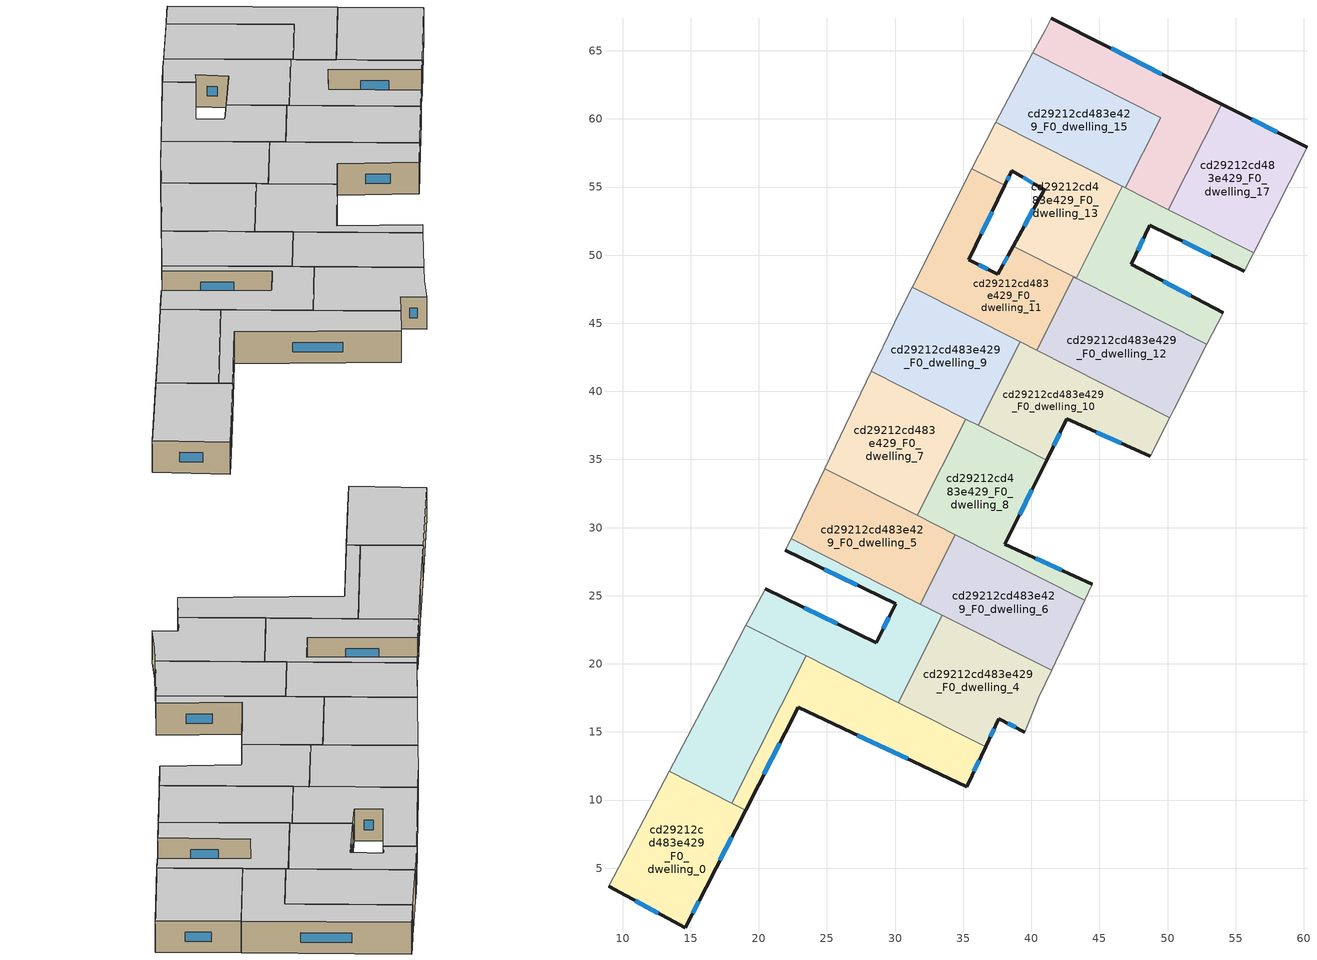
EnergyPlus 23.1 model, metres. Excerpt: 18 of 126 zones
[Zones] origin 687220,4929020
cd29212cd483e429_F0_dwelling_0
 floor ground (EU_floor_Construction): 19.02,9.26 16.12,3.6 14.59,0.63 8.96,3.66 13.42,12.1 z0
 wall outside (EU_wall_Construction): 8.96,3.66 14.59,0.63 16.12,3.6 19.02,9.26 z0:3
 wall adiabatic (EU_wall_Construction): 13.42,12.1 8.96,3.66 z0:3
 wall to cd29212cd483e429_F0_dwelling_1 (EU_wall_Construction): 18,9.78 13.42,12.1 z0:3
 wall to cd29212cd483e429_F0_dwelling_2 (EU_wall_Construction): 19.02,9.26 18,9.78 z0:3
 window (EU_Window_Construction): 17.14,5.59 18,7.28 / 15.13,1.68 15.59,2.56 / 10.94,2.6 12.62,1.7 z1.05:1.95
 ceiling to cd29212cd483e429_F1_dwelling_0 (EU_floor_Construction): 16.12,3.6 19.02,9.26 13.42,12.1 8.96,3.66 14.59,0.63 z3
cd29212cd483e429_F0_dwelling_1
 floor ground (EU_floor_Construction): 23.47,20.58 18,9.78 13.42,12.1 16.78,18.48 19.05,22.82 z0
 wall adiabatic (EU_wall_Construction): 19.05,22.82 16.78,18.48 13.42,12.1 z0:3
 wall to cd29212cd483e429_F0_dwelling_2 (EU_wall_Construction): 18,9.78 23.47,20.58 z0:3
 wall to cd29212cd483e429_F0_dwelling_3 (EU_wall_Construction): 23.47,20.58 19.05,22.82 z0:3
 ceiling to cd29212cd483e429_F1_dwelling_1 (EU_floor_Construction): 18,9.78 23.47,20.58 19.05,22.82 16.78,18.48 13.42,12.1 z3
cd29212cd483e429_F0_dwelling_10
 floor ground (EU_floor_Construction): 50.17,38.08 48.73,35.22 42.61,37.98 41.12,34.96 36.09,37.5 39.2,43.63 z0
 wall outside (EU_wall_Construction): 41.12,34.96 42.61,37.98 48.73,35.22 z0:3
 wall to cd29212cd483e429_F0_dwelling_9 (EU_wall_Construction): 39.2,43.63 36.09,37.5 z0:3
 wall adiabatic (EU_wall_Construction): 48.73,35.22 50.17,38.08 z0:3
 wall to cd29212cd483e429_F0_dwelling_8 (EU_wall_Construction): 36.09,37.5 41.12,34.96 z0:3
 wall to cd29212cd483e429_F0_dwelling_12 (EU_wall_Construction): 50.17,38.08 40.39,43.03 z0:3
 wall to cd29212cd483e429_F0_dwelling_11 (EU_wall_Construction): 40.39,43.03 39.2,43.63 z0:3
 window (EU_Window_Construction): 44.76,37.02 46.59,36.19 / 41.64,36.02 42.09,36.92 z1.05:1.95
 ceiling to cd29212cd483e429_F1_dwelling_10 (EU_floor_Construction): 48.73,35.22 50.17,38.08 39.2,43.63 36.09,37.5 41.12,34.96 42.61,37.98 z3
cd29212cd483e429_F0_dwelling_11
 floor ground (EU_floor_Construction): 38.06,55.11 35.4,49.64 37.54,48.6 38.67,50.66 43.11,48.41 40.39,43.03 31.26,47.65 35.64,56.34 z0
 wall outside (EU_wall_Construction): 38.67,50.66 37.54,48.6 35.4,49.64 38.06,55.11 z0:3
 wall to cd29212cd483e429_F0_dwelling_13 (EU_wall_Construction): 38.06,55.11 35.64,56.34 / 43.11,48.41 38.67,50.66 z0:3
 wall to cd29212cd483e429_F0_dwelling_12 (EU_wall_Construction): 40.39,43.03 43.11,48.41 z0:3
 wall adiabatic (EU_wall_Construction): 35.64,56.34 31.26,47.65 z0:3
 wall to cd29212cd483e429_F0_dwelling_9 (EU_wall_Construction): 31.26,47.65 39.2,43.63 z0:3
 window (EU_Window_Construction): 36.33,51.56 37.13,53.2 / 36.79,48.97 36.15,49.28 / 38.28,49.94 37.94,49.32 z1.05:1.95
 ceiling to cd29212cd483e429_F1_dwelling_11 (EU_floor_Construction): 40.39,43.03 43.11,48.41 38.67,50.66 37.54,48.6 35.4,49.64 38.06,55.11 35.64,56.34 31.26,47.65 z3
cd29212cd483e429_F0_dwelling_12
 floor ground (EU_floor_Construction): 52.89,43.45 50.45,38.64 50.17,38.08 40.39,43.03 43.11,48.41 z0
 wall adiabatic (EU_wall_Construction): 50.17,38.08 50.45,38.64 52.89,43.45 z0:3
 wall to cd29212cd483e429_F0_dwelling_14 (EU_wall_Construction): 52.89,43.45 43.28,48.32 z0:3
 wall to cd29212cd483e429_F0_dwelling_13 (EU_wall_Construction): 43.28,48.32 43.11,48.41 z0:3
 ceiling to cd29212cd483e429_F1_dwelling_12 (EU_floor_Construction): 50.45,38.64 52.89,43.45 43.11,48.41 40.39,43.03 50.17,38.08 z3
cd29212cd483e429_F0_dwelling_13
 floor ground (EU_floor_Construction): 46.69,55.04 43.28,48.32 38.67,50.66 40.95,54.81 38.57,56.18 38.06,55.11 35.64,56.34 36.68,58.41 37.4,59.75 z0
 wall outside (EU_wall_Construction): 38.06,55.11 38.57,56.18 40.95,54.81 38.67,50.66 z0:3
 wall adiabatic (EU_wall_Construction): 37.4,59.75 36.68,58.41 35.64,56.34 z0:3
 wall to cd29212cd483e429_F0_dwelling_14 (EU_wall_Construction): 43.28,48.32 46.69,55.04 z0:3
 wall to cd29212cd483e429_F0_dwelling_15 (EU_wall_Construction): 46.69,55.04 37.4,59.75 z0:3
 window (EU_Window_Construction): 39.41,55.7 40.12,55.29 / 38.24,55.49 38.39,55.81 / 40.15,53.35 39.47,52.11 z1.05:1.95
 ceiling to cd29212cd483e429_F1_dwelling_13 (EU_floor_Construction): 43.28,48.32 46.69,55.04 37.4,59.75 36.68,58.41 35.64,56.34 38.06,55.11 38.57,56.18 40.95,54.81 38.67,50.66 z3
cd29212cd483e429_F0_dwelling_14
 floor ground (EU_floor_Construction): 56.31,50.17 55.62,48.82 48.67,52.2 47.32,49.32 54.07,45.78 52.89,43.45 43.28,48.32 46.69,55.04 z0
 wall outside (EU_wall_Construction): 54.07,45.78 47.32,49.32 48.67,52.2 55.62,48.82 z0:3
 wall adiabatic (EU_wall_Construction): 55.62,48.82 56.31,50.17 / 52.89,43.45 54.07,45.78 z0:3
 wall to cd29212cd483e429_F0_dwelling_17 (EU_wall_Construction): 56.31,50.17 50.04,53.34 z0:3
 wall to cd29212cd483e429_F0_dwelling_16 (EU_wall_Construction): 50.04,53.35 46.88,54.95 z0:3
 wall to cd29212cd483e429_F0_dwelling_15 (EU_wall_Construction): 46.88,54.95 46.69,55.04 z0:3
 window (EU_Window_Construction): 51.11,51.02 53.19,50.01 / 47.8,50.33 48.2,51.19 / 51.71,47.02 49.69,48.08 z1.05:1.95
 ceiling to cd29212cd483e429_F1_dwelling_14 (EU_floor_Construction): 54.07,45.78 47.32,49.32 48.67,52.2 55.62,48.82 56.31,50.17 46.69,55.04 43.28,48.32 52.89,43.45 z3
cd29212cd483e429_F0_dwelling_15
 floor ground (EU_floor_Construction): 49.49,60.09 46.88,54.95 37.4,59.75 40.12,64.84 z0
 wall to cd29212cd483e429_F0_dwelling_16 (EU_wall_Construction): 46.88,54.95 49.49,60.09 40.12,64.84 z0:3
 wall adiabatic (EU_wall_Construction): 40.12,64.84 37.4,59.75 z0:3
 ceiling to cd29212cd483e429_F1_dwelling_15 (EU_floor_Construction): 46.88,54.95 49.49,60.09 40.12,64.84 37.4,59.75 z3
cd29212cd483e429_F0_dwelling_16
 floor ground (EU_floor_Construction): 53.96,61.09 50.04,53.34 46.88,54.95 49.49,60.09 40.12,64.84 41.01,66.51 41.47,67.38 z0
 wall outside (EU_wall_Construction): 53.96,61.09 41.47,67.38 z0:3
 wall adiabatic (EU_wall_Construction): 41.47,67.38 41.01,66.51 40.12,64.84 z0:3
 wall to cd29212cd483e429_F0_dwelling_17 (EU_wall_Construction): 50.04,53.34 53.96,61.09 z0:3
 window (EU_Window_Construction): 49.58,63.29 45.85,65.17 z1.05:1.95
 ceiling to cd29212cd483e429_F1_dwelling_16 (EU_floor_Construction): 50.04,53.34 53.96,61.09 41.47,67.38 41.01,66.51 40.12,64.84 49.49,60.09 46.88,54.95 z3
cd29212cd483e429_F0_dwelling_17
 floor ground (EU_floor_Construction): 60.23,57.92 56.31,50.17 50.04,53.34 53.96,61.09 z0
 wall outside (EU_wall_Construction): 60.23,57.92 53.96,61.09 z0:3
 wall adiabatic (EU_wall_Construction): 56.31,50.17 60.23,57.92 z0:3
 window (EU_Window_Construction): 58.03,59.03 56.16,59.98 z1.05:1.95
 ceiling to cd29212cd483e429_F1_dwelling_17 (EU_floor_Construction): 56.31,50.17 60.23,57.92 53.96,61.09 50.04,53.34 z3
cd29212cd483e429_F0_dwelling_2
 floor ground (EU_floor_Construction): 36.64,13.91 35.32,11.12 35.25,10.97 22.88,16.81 19.02,9.26 18,9.78 23.47,20.58 z0
 wall outside (EU_wall_Construction): 19.02,9.26 22.88,16.81 35.25,10.97 35.32,11.12 36.64,13.91 z0:3
 wall to cd29212cd483e429_F0_dwelling_4 (EU_wall_Construction): 36.64,13.91 30.22,17.16 z0:3
 wall to cd29212cd483e429_F0_dwelling_3 (EU_wall_Construction): 30.22,17.16 23.47,20.58 z0:3
 window (EU_Window_Construction): 27.22,14.77 30.92,13.02 / 20.37,11.91 21.53,14.17 / 35.79,12.1 36.18,12.93 z1.05:1.95
 ceiling to cd29212cd483e429_F1_dwelling_2 (EU_floor_Construction): 35.25,10.97 35.32,11.12 36.64,13.91 23.47,20.58 18,9.78 19.02,9.26 22.88,16.81 z3
cd29212cd483e429_F0_dwelling_3
 floor ground (EU_floor_Construction): 33.47,23.57 30.22,17.16 19.05,22.82 19.19,23.08 20.46,25.49 20.47,25.51 28.61,21.56 30.04,24.4 21.94,28.32 22.36,29.2 z0
 wall outside (EU_wall_Construction): 21.94,28.32 30.04,24.4 28.61,21.56 20.47,25.51 z0:3
 wall adiabatic (EU_wall_Construction): 20.47,25.51 20.46,25.49 19.19,23.08 19.05,22.82 / 22.36,29.2 21.94,28.32 z0:3
 wall to cd29212cd483e429_F0_dwelling_4 (EU_wall_Construction): 30.22,17.16 33.47,23.57 z0:3
 wall to cd29212cd483e429_F0_dwelling_5 (EU_wall_Construction): 31.86,24.39 22.36,29.2 z0:3
 wall to cd29212cd483e429_F0_dwelling_6 (EU_wall_Construction): 33.47,23.57 31.86,24.39 z0:3
 window (EU_Window_Construction): 25.76,22.95 23.33,24.13 / 29.54,23.41 29.12,22.56 / 24.78,26.95 27.2,25.78 z1.05:1.95
 ceiling to cd29212cd483e429_F1_dwelling_3 (EU_floor_Construction): 30.22,17.16 33.47,23.57 22.36,29.2 21.94,28.32 30.04,24.4 28.61,21.56 20.47,25.51 20.46,25.49 19.19,23.08 19.05,22.82 z3
cd29212cd483e429_F0_dwelling_4
 floor ground (EU_floor_Construction): 41.48,19.52 40.55,17.54 39.52,14.98 37.61,15.97 36.64,13.91 30.22,17.16 33.47,23.57 z0
 wall outside (EU_wall_Construction): 36.64,13.91 37.61,15.97 39.52,14.98 z0:3
 wall adiabatic (EU_wall_Construction): 39.52,14.98 40.55,17.54 41.48,19.52 z0:3
 wall to cd29212cd483e429_F0_dwelling_6 (EU_wall_Construction): 41.48,19.52 33.47,23.57 z0:3
 window (EU_Window_Construction): 38.28,15.63 38.85,15.33 / 36.98,14.63 37.27,15.25 z1.05:1.95
 ceiling to cd29212cd483e429_F1_dwelling_4 (EU_floor_Construction): 39.52,14.98 40.55,17.54 41.48,19.52 33.47,23.57 30.22,17.16 36.64,13.91 37.61,15.97 z3
cd29212cd483e429_F0_dwelling_5
 floor ground (EU_floor_Construction): 34.43,29.47 31.86,24.39 22.36,29.2 24.82,34.34 z0
 wall to cd29212cd483e429_F0_dwelling_6 (EU_wall_Construction): 31.86,24.39 34.43,29.47 z0:3
 wall adiabatic (EU_wall_Construction): 24.82,34.34 22.36,29.2 z0:3
 wall to cd29212cd483e429_F0_dwelling_7 (EU_wall_Construction): 31.62,30.89 24.82,34.34 z0:3
 wall to cd29212cd483e429_F0_dwelling_8 (EU_wall_Construction): 34.43,29.47 31.62,30.89 z0:3
 ceiling to cd29212cd483e429_F1_dwelling_5 (EU_floor_Construction): 31.86,24.39 34.43,29.47 24.82,34.34 22.36,29.2 z3
cd29212cd483e429_F0_dwelling_6
 floor ground (EU_floor_Construction): 43.92,24.67 41.48,19.52 31.86,24.39 34.43,29.47 z0
 wall adiabatic (EU_wall_Construction): 41.48,19.52 43.92,24.67 z0:3
 wall to cd29212cd483e429_F0_dwelling_8 (EU_wall_Construction): 43.92,24.67 34.43,29.47 z0:3
 ceiling to cd29212cd483e429_F1_dwelling_6 (EU_floor_Construction): 41.48,19.52 43.92,24.67 34.43,29.47 31.86,24.39 z3
cd29212cd483e429_F0_dwelling_7
 floor ground (EU_floor_Construction): 35.19,37.96 31.62,30.89 24.82,34.34 28.24,41.48 z0
 wall to cd29212cd483e429_F0_dwelling_8 (EU_wall_Construction): 31.62,30.89 35.19,37.96 z0:3
 wall adiabatic (EU_wall_Construction): 28.24,41.48 24.82,34.34 z0:3
 wall to cd29212cd483e429_F0_dwelling_9 (EU_wall_Construction): 35.19,37.96 28.24,41.48 z0:3
 ceiling to cd29212cd483e429_F1_dwelling_7 (EU_floor_Construction): 31.62,30.89 35.19,37.96 28.24,41.48 24.82,34.34 z3
cd29212cd483e429_F0_dwelling_8
 floor ground (EU_floor_Construction): 41.12,34.96 38.06,28.77 44.46,25.83 43.92,24.67 31.62,30.89 35.19,37.96 z0
 wall outside (EU_wall_Construction): 44.46,25.83 38.06,28.77 41.12,34.96 z0:3
 wall adiabatic (EU_wall_Construction): 43.92,24.67 44.46,25.83 z0:3
 wall to cd29212cd483e429_F0_dwelling_9 (EU_wall_Construction): 36.09,37.5 35.19,37.96 z0:3
 window (EU_Window_Construction): 39.13,30.94 40.05,32.79 / 42.22,26.86 40.31,27.74 z1.05:1.95
 ceiling to cd29212cd483e429_F1_dwelling_8 (EU_floor_Construction): 43.92,24.67 44.46,25.83 38.06,28.77 41.12,34.96 35.19,37.96 31.62,30.89 z3
cd29212cd483e429_F0_dwelling_9
 floor ground (EU_floor_Construction): 39.2,43.63 36.09,37.5 28.24,41.48 29.97,45.08 29.98,45.12 31.26,47.65 z0
 wall adiabatic (EU_wall_Construction): 31.26,47.65 29.98,45.12 29.97,45.08 28.24,41.48 z0:3
 ceiling to cd29212cd483e429_F1_dwelling_9 (EU_floor_Construction): 36.09,37.5 39.2,43.63 31.26,47.65 29.98,45.12 29.97,45.08 28.24,41.48 z3
[Building]
EU S2 Campaign: North Axis=0; Terrain=City; Solar Distribution=FullExterior
[Site:Location]
Bologna: Latitude=44.5; Longitude=11.25; Time Zone=1; Elevation=37
[SizingPeriod:WeatherFileDays]
AnnualSizingPeriod: Begin Month=1; Begin Day of Month=1; End Month=12; End Day of Month=31; Day of Week for Start Day=Monday; Use Weather File Daylight Saving Period=No; Use Weather File Rain and Snow Indicators=No
[MATERIAL]
EU_InternalMass_Material: Roughness=MediumRough; Thickness=0.1; Conductivity=1; Density=1800; Specific Heat=900; Thermal Absorptance=0.9; Solar Absorptance=0.7; Visible Absorptance=0.7
[MATERIAL:NOMASS] Roughness=MediumRough; Thermal Absorptance=0.9; Solar Absorptance=0.7; Visible Absorptance=0.7
Name | Thermal Resistance
EU_wall_NoMass | 0.890213
EU_floor_NoMass | 0.79516
[WINDOWMATERIAL:SIMPLEGLAZINGSYSTEM]
EU_Window_SimpleGlazing: UFactor=4.49146; Solar Heat Gain Coefficient=0.85; Visible Transmittance=0.85
[CONSTRUCTION]
EU_wall_Construction: EU_wall_NoMass
EU_floor_Construction: EU_floor_NoMass
EU_Window_Construction: EU_Window_SimpleGlazing
EU_InternalMass_Construction: EU_InternalMass_Material
[ZONE] Type=1; Multiplier=1; Ceiling Height=autocalculate; Floor Area=autocalculate; Part of Total Floor Area=Yes
Name | Volume
cd29212cd483e429_F0_dwelling_0; cd29212cd483e429_F0_dwelling_16 | 182.966
cd29212cd483e429_F0_dwelling_1 | 182.969
cd29212cd483e429_F0_dwelling_10 | 182.99
cd29212cd483e429_F0_dwelling_11 | 198.152
cd29212cd483e429_F0_dwelling_12 | 198.146
cd29212cd483e429_F0_dwelling_13; cd29212cd483e429_F0_dwelling_14 | 167.782
cd29212cd483e429_F0_dwelling_15; cd29212cd483e429_F0_dwelling_2; cd29212cd483e429_F0_dwelling_6 | 182.944
cd29212cd483e429_F0_dwelling_17 | 182.967
cd29212cd483e429_F0_dwelling_3 | 182.971
cd29212cd483e429_F0_dwelling_4 | 182.976
cd29212cd483e429_F0_dwelling_5 | 182.929
cd29212cd483e429_F0_dwelling_7 | 182.968
cd29212cd483e429_F0_dwelling_8 | 182.956
cd29212cd483e429_F0_dwelling_9 | 182.978
[INTERNALMASS] Construction=EU_InternalMass_Construction
Name | Zone or ZoneList | Surface Area
cd29212cd483e429_F0_dwelling_0_EU_InternalMass | cd29212cd483e429_F0_dwelling_0 | 60.9888
cd29212cd483e429_F0_dwelling_1_EU_InternalMass | cd29212cd483e429_F0_dwelling_1 | 60.9896
cd29212cd483e429_F0_dwelling_2_EU_InternalMass | cd29212cd483e429_F0_dwelling_2 | 60.9811
cd29212cd483e429_F0_dwelling_3_EU_InternalMass | cd29212cd483e429_F0_dwelling_3 | 60.9954
cd29212cd483e429_F0_dwelling_4_EU_InternalMass | cd29212cd483e429_F0_dwelling_4 | 60.9917
cd29212cd483e429_F0_dwelling_5_EU_InternalMass | cd29212cd483e429_F0_dwelling_5 | 60.9764
cd29212cd483e429_F0_dwelling_6_EU_InternalMass | cd29212cd483e429_F0_dwelling_6 | 60.9809
cd29212cd483e429_F0_dwelling_7_EU_InternalMass | cd29212cd483e429_F0_dwelling_7 | 60.9885
cd29212cd483e429_F0_dwelling_8_EU_InternalMass | cd29212cd483e429_F0_dwelling_8 | 60.986
cd29212cd483e429_F0_dwelling_9_EU_InternalMass | cd29212cd483e429_F0_dwelling_9 | 60.9933
cd29212cd483e429_F0_dwelling_10_EU_InternalMass | cd29212cd483e429_F0_dwelling_10 | 60.9966
cd29212cd483e429_F0_dwelling_11_EU_InternalMass | cd29212cd483e429_F0_dwelling_11 | 66.0517
cd29212cd483e429_F0_dwelling_12_EU_InternalMass | cd29212cd483e429_F0_dwelling_12 | 66.0498
cd29212cd483e429_F0_dwelling_13_EU_InternalMass | cd29212cd483e429_F0_dwelling_13 | 55.9277
cd29212cd483e429_F0_dwelling_14_EU_InternalMass | cd29212cd483e429_F0_dwelling_14 | 55.9274
cd29212cd483e429_F0_dwelling_15_EU_InternalMass | cd29212cd483e429_F0_dwelling_15 | 60.9818
cd29212cd483e429_F0_dwelling_16_EU_InternalMass | cd29212cd483e429_F0_dwelling_16 | 60.9886
cd29212cd483e429_F0_dwelling_17_EU_InternalMass | cd29212cd483e429_F0_dwelling_17 | 60.9881
[OTHEREQUIPMENT] Fuel Type=Electricity; Design Level Calculation Method=Watts/Area; Power per Zone Floor Area=1; Fraction Latent=0; Fraction Radiant=0; Fraction Lost=0; Carbon Dioxide Generation Rate=0; EndUse Subcategory=EU_Step8_InternalGains
Name | Zone or ZoneList or Space or SpaceList | Schedule
EU_Step8_InternalGain_cd29212cd483e429_F0_dwelling_0_f000 | cd29212cd483e429_F0_dwelling_0 | EU_Step8_GainSchedule_cd29212cd483e429_F0_dwelling_0_f000
EU_Step8_InternalGain_cd29212cd483e429_F0_dwelling_1_f000 | cd29212cd483e429_F0_dwelling_1 | EU_Step8_GainSchedule_cd29212cd483e429_F0_dwelling_1_f000
EU_Step8_InternalGain_cd29212cd483e429_F0_dwelling_2_f000 | cd29212cd483e429_F0_dwelling_2 | EU_Step8_GainSchedule_cd29212cd483e429_F0_dwelling_2_f000
EU_Step8_InternalGain_cd29212cd483e429_F0_dwelling_3_f000 | cd29212cd483e429_F0_dwelling_3 | EU_Step8_GainSchedule_cd29212cd483e429_F0_dwelling_3_f000
EU_Step8_InternalGain_cd29212cd483e429_F0_dwelling_4_f000 | cd29212cd483e429_F0_dwelling_4 | EU_Step8_GainSchedule_cd29212cd483e429_F0_dwelling_4_f000
EU_Step8_InternalGain_cd29212cd483e429_F0_dwelling_5_f000 | cd29212cd483e429_F0_dwelling_5 | EU_Step8_GainSchedule_cd29212cd483e429_F0_dwelling_5_f000
EU_Step8_InternalGain_cd29212cd483e429_F0_dwelling_6_f000 | cd29212cd483e429_F0_dwelling_6 | EU_Step8_GainSchedule_cd29212cd483e429_F0_dwelling_6_f000
EU_Step8_InternalGain_cd29212cd483e429_F0_dwelling_7_f000 | cd29212cd483e429_F0_dwelling_7 | EU_Step8_GainSchedule_cd29212cd483e429_F0_dwelling_7_f000
EU_Step8_InternalGain_cd29212cd483e429_F0_dwelling_8_f000 | cd29212cd483e429_F0_dwelling_8 | EU_Step8_GainSchedule_cd29212cd483e429_F0_dwelling_8_f000
EU_Step8_InternalGain_cd29212cd483e429_F0_dwelling_9_f000 | cd29212cd483e429_F0_dwelling_9 | EU_Step8_GainSchedule_cd29212cd483e429_F0_dwelling_9_f000
EU_Step8_InternalGain_cd29212cd483e429_F0_dwelling_10_f000 | cd29212cd483e429_F0_dwelling_10 | EU_Step8_GainSchedule_cd29212cd483e429_F0_dwelling_10_f000
EU_Step8_InternalGain_cd29212cd483e429_F0_dwelling_11_f000 | cd29212cd483e429_F0_dwelling_11 | EU_Step8_GainSchedule_cd29212cd483e429_F0_dwelling_11_f000
EU_Step8_InternalGain_cd29212cd483e429_F0_dwelling_12_f000 | cd29212cd483e429_F0_dwelling_12 | EU_Step8_GainSchedule_cd29212cd483e429_F0_dwelling_12_f000
EU_Step8_InternalGain_cd29212cd483e429_F0_dwelling_13_f000 | cd29212cd483e429_F0_dwelling_13 | EU_Step8_GainSchedule_cd29212cd483e429_F0_dwelling_13_f000
EU_Step8_InternalGain_cd29212cd483e429_F0_dwelling_14_f000 | cd29212cd483e429_F0_dwelling_14 | EU_Step8_GainSchedule_cd29212cd483e429_F0_dwelling_14_f000
EU_Step8_InternalGain_cd29212cd483e429_F0_dwelling_15_f000 | cd29212cd483e429_F0_dwelling_15 | EU_Step8_GainSchedule_cd29212cd483e429_F0_dwelling_15_f000
EU_Step8_InternalGain_cd29212cd483e429_F0_dwelling_16_f000 | cd29212cd483e429_F0_dwelling_16 | EU_Step8_GainSchedule_cd29212cd483e429_F0_dwelling_16_f000
EU_Step8_InternalGain_cd29212cd483e429_F0_dwelling_17_f000 | cd29212cd483e429_F0_dwelling_17 | EU_Step8_GainSchedule_cd29212cd483e429_F0_dwelling_17_f000
[ZONEVENTILATION:DESIGNFLOWRATE] Schedule=EU_AlwaysOn; Design Flow Rate Calculation Method=AirChanges/Hour; Air Changes per Hour=0.718634; Ventilation Type=Natural; Fan Pressure Rise=0; Fan Total Efficiency=1; Constant Term Coefficient=1; Temperature Term Coefficient=0; Velocity Term Coefficient=0; Velocity Squared Term Coefficient=0; Minimum Indoor Temperature=-100; Maximum Indoor Temperature=100; Delta Temperature=-100; Minimum Outdoor Temperature=-100; Maximum Outdoor Temperature=100; Maximum Wind Speed=40
Name | Zone or ZoneList or Space or SpaceList
EU_ConstantAir_cd29212cd483e429_F0_dwelling_0 | cd29212cd483e429_F0_dwelling_0
EU_ConstantAir_cd29212cd483e429_F0_dwelling_1 | cd29212cd483e429_F0_dwelling_1
EU_ConstantAir_cd29212cd483e429_F0_dwelling_2 | cd29212cd483e429_F0_dwelling_2
EU_ConstantAir_cd29212cd483e429_F0_dwelling_3 | cd29212cd483e429_F0_dwelling_3
EU_ConstantAir_cd29212cd483e429_F0_dwelling_4 | cd29212cd483e429_F0_dwelling_4
EU_ConstantAir_cd29212cd483e429_F0_dwelling_5 | cd29212cd483e429_F0_dwelling_5
EU_ConstantAir_cd29212cd483e429_F0_dwelling_6 | cd29212cd483e429_F0_dwelling_6
EU_ConstantAir_cd29212cd483e429_F0_dwelling_7 | cd29212cd483e429_F0_dwelling_7
EU_ConstantAir_cd29212cd483e429_F0_dwelling_8 | cd29212cd483e429_F0_dwelling_8
EU_ConstantAir_cd29212cd483e429_F0_dwelling_9 | cd29212cd483e429_F0_dwelling_9
EU_ConstantAir_cd29212cd483e429_F0_dwelling_10 | cd29212cd483e429_F0_dwelling_10
EU_ConstantAir_cd29212cd483e429_F0_dwelling_11 | cd29212cd483e429_F0_dwelling_11
EU_ConstantAir_cd29212cd483e429_F0_dwelling_12 | cd29212cd483e429_F0_dwelling_12
EU_ConstantAir_cd29212cd483e429_F0_dwelling_13 | cd29212cd483e429_F0_dwelling_13
EU_ConstantAir_cd29212cd483e429_F0_dwelling_14 | cd29212cd483e429_F0_dwelling_14
EU_ConstantAir_cd29212cd483e429_F0_dwelling_15 | cd29212cd483e429_F0_dwelling_15
EU_ConstantAir_cd29212cd483e429_F0_dwelling_16 | cd29212cd483e429_F0_dwelling_16
EU_ConstantAir_cd29212cd483e429_F0_dwelling_17 | cd29212cd483e429_F0_dwelling_17
[HVACTEMPLATE:THERMOSTAT] Constant Heating Setpoint=20; Constant Cooling Setpoint=50
EU_HeatOnly_cd29212cd483e429_F0_dwelling_0; EU_HeatOnly_cd29212cd483e429_F0_dwelling_1; EU_HeatOnly_cd29212cd483e429_F0_dwelling_2; EU_HeatOnly_cd29212cd483e429_F0_dwelling_3; EU_HeatOnly_cd29212cd483e429_F0_dwelling_4; EU_HeatOnly_cd29212cd483e429_F0_dwelling_5; EU_HeatOnly_cd29212cd483e429_F0_dwelling_6; EU_HeatOnly_cd29212cd483e429_F0_dwelling_7; EU_HeatOnly_cd29212cd483e429_F0_dwelling_8; EU_HeatOnly_cd29212cd483e429_F0_dwelling_9; EU_HeatOnly_cd29212cd483e429_F0_dwelling_10; EU_HeatOnly_cd29212cd483e429_F0_dwelling_11; EU_HeatOnly_cd29212cd483e429_F0_dwelling_12; EU_HeatOnly_cd29212cd483e429_F0_dwelling_13; EU_HeatOnly_cd29212cd483e429_F0_dwelling_14; EU_HeatOnly_cd29212cd483e429_F0_dwelling_15; EU_HeatOnly_cd29212cd483e429_F0_dwelling_16; EU_HeatOnly_cd29212cd483e429_F0_dwelling_17; EU_HeatOnly_cd29212cd483e429_F1_dwelling_0; EU_HeatOnly_cd29212cd483e429_F1_dwelling_1; EU_HeatOnly_cd29212cd483e429_F1_dwelling_2; EU_HeatOnly_cd29212cd483e429_F1_dwelling_3; EU_HeatOnly_cd29212cd483e429_F1_dwelling_4; EU_HeatOnly_cd29212cd483e429_F1_dwelling_5; EU_HeatOnly_cd29212cd483e429_F1_dwelling_6; EU_HeatOnly_cd29212cd483e429_F1_dwelling_7; EU_HeatOnly_cd29212cd483e429_F1_dwelling_8; EU_HeatOnly_cd29212cd483e429_F1_dwelling_9; EU_HeatOnly_cd29212cd483e429_F1_dwelling_10; EU_HeatOnly_cd29212cd483e429_F1_dwelling_11; EU_HeatOnly_cd29212cd483e429_F1_dwelling_12; EU_HeatOnly_cd29212cd483e429_F1_dwelling_13; EU_HeatOnly_cd29212cd483e429_F1_dwelling_14; EU_HeatOnly_cd29212cd483e429_F1_dwelling_15; EU_HeatOnly_cd29212cd483e429_F1_dwelling_16; EU_HeatOnly_cd29212cd483e429_F1_dwelling_17; EU_HeatOnly_cd29212cd483e429_F2_dwelling_0; EU_HeatOnly_cd29212cd483e429_F2_dwelling_1; EU_HeatOnly_cd29212cd483e429_F2_dwelling_2; EU_HeatOnly_cd29212cd483e429_F2_dwelling_3; EU_HeatOnly_cd29212cd483e429_F2_dwelling_4; EU_HeatOnly_cd29212cd483e429_F2_dwelling_5; EU_HeatOnly_cd29212cd483e429_F2_dwelling_6; EU_HeatOnly_cd29212cd483e429_F2_dwelling_7; EU_HeatOnly_cd29212cd483e429_F2_dwelling_8; EU_HeatOnly_cd29212cd483e429_F2_dwelling_9; EU_HeatOnly_cd29212cd483e429_F2_dwelling_10; EU_HeatOnly_cd29212cd483e429_F2_dwelling_11; EU_HeatOnly_cd29212cd483e429_F2_dwelling_12; EU_HeatOnly_cd29212cd483e429_F2_dwelling_13; EU_HeatOnly_cd29212cd483e429_F2_dwelling_14; EU_HeatOnly_cd29212cd483e429_F2_dwelling_15; EU_HeatOnly_cd29212cd483e429_F2_dwelling_16; EU_HeatOnly_cd29212cd483e429_F2_dwelling_17; EU_HeatOnly_cd29212cd483e429_F3_dwelling_0; EU_HeatOnly_cd29212cd483e429_F3_dwelling_1; EU_HeatOnly_cd29212cd483e429_F3_dwelling_2; EU_HeatOnly_cd29212cd483e429_F3_dwelling_3; EU_HeatOnly_cd29212cd483e429_F3_dwelling_4; EU_HeatOnly_cd29212cd483e429_F3_dwelling_5; EU_HeatOnly_cd29212cd483e429_F3_dwelling_6; EU_HeatOnly_cd29212cd483e429_F3_dwelling_7; EU_HeatOnly_cd29212cd483e429_F3_dwelling_8; EU_HeatOnly_cd29212cd483e429_F3_dwelling_9; EU_HeatOnly_cd29212cd483e429_F3_dwelling_10; EU_HeatOnly_cd29212cd483e429_F3_dwelling_11; EU_HeatOnly_cd29212cd483e429_F3_dwelling_12; EU_HeatOnly_cd29212cd483e429_F3_dwelling_13; EU_HeatOnly_cd29212cd483e429_F3_dwelling_14; EU_HeatOnly_cd29212cd483e429_F3_dwelling_15; EU_HeatOnly_cd29212cd483e429_F3_dwelling_16; EU_HeatOnly_cd29212cd483e429_F3_dwelling_17; EU_HeatOnly_cd29212cd483e429_F4_dwelling_0; EU_HeatOnly_cd29212cd483e429_F4_dwelling_1; EU_HeatOnly_cd29212cd483e429_F4_dwelling_2; EU_HeatOnly_cd29212cd483e429_F4_dwelling_3; EU_HeatOnly_cd29212cd483e429_F4_dwelling_4; EU_HeatOnly_cd29212cd483e429_F4_dwelling_5; EU_HeatOnly_cd29212cd483e429_F4_dwelling_6; EU_HeatOnly_cd29212cd483e429_F4_dwelling_7; EU_HeatOnly_cd29212cd483e429_F4_dwelling_8; EU_HeatOnly_cd29212cd483e429_F4_dwelling_9; EU_HeatOnly_cd29212cd483e429_F4_dwelling_10; EU_HeatOnly_cd29212cd483e429_F4_dwelling_11; EU_HeatOnly_cd29212cd483e429_F4_dwelling_12; EU_HeatOnly_cd29212cd483e429_F4_dwelling_13; EU_HeatOnly_cd29212cd483e429_F4_dwelling_14; EU_HeatOnly_cd29212cd483e429_F4_dwelling_15; EU_HeatOnly_cd29212cd483e429_F4_dwelling_16; EU_HeatOnly_cd29212cd483e429_F4_dwelling_17; EU_HeatOnly_cd29212cd483e429_F5_dwelling_0; EU_HeatOnly_cd29212cd483e429_F5_dwelling_1; EU_HeatOnly_cd29212cd483e429_F5_dwelling_2; EU_HeatOnly_cd29212cd483e429_F5_dwelling_3; EU_HeatOnly_cd29212cd483e429_F5_dwelling_4; EU_HeatOnly_cd29212cd483e429_F5_dwelling_5; EU_HeatOnly_cd29212cd483e429_F5_dwelling_6; EU_HeatOnly_cd29212cd483e429_F5_dwelling_7; EU_HeatOnly_cd29212cd483e429_F5_dwelling_8; EU_HeatOnly_cd29212cd483e429_F5_dwelling_9; EU_HeatOnly_cd29212cd483e429_F5_dwelling_10; EU_HeatOnly_cd29212cd483e429_F5_dwelling_11; EU_HeatOnly_cd29212cd483e429_F5_dwelling_12; EU_HeatOnly_cd29212cd483e429_F5_dwelling_13; EU_HeatOnly_cd29212cd483e429_F5_dwelling_14; EU_HeatOnly_cd29212cd483e429_F5_dwelling_15; EU_HeatOnly_cd29212cd483e429_F5_dwelling_16; EU_HeatOnly_cd29212cd483e429_F5_dwelling_17; EU_HeatOnly_cd29212cd483e429_F6_dwelling_0; EU_HeatOnly_cd29212cd483e429_F6_dwelling_1; EU_HeatOnly_cd29212cd483e429_F6_dwelling_2; EU_HeatOnly_cd29212cd483e429_F6_dwelling_3; EU_HeatOnly_cd29212cd483e429_F6_dwelling_4; EU_HeatOnly_cd29212cd483e429_F6_dwelling_5; EU_HeatOnly_cd29212cd483e429_F6_dwelling_6; EU_HeatOnly_cd29212cd483e429_F6_dwelling_7; EU_HeatOnly_cd29212cd483e429_F6_dwelling_8; EU_HeatOnly_cd29212cd483e429_F6_dwelling_9; EU_HeatOnly_cd29212cd483e429_F6_dwelling_10; EU_HeatOnly_cd29212cd483e429_F6_dwelling_11; EU_HeatOnly_cd29212cd483e429_F6_dwelling_12; EU_HeatOnly_cd29212cd483e429_F6_dwelling_13; EU_HeatOnly_cd29212cd483e429_F6_dwelling_14; EU_HeatOnly_cd29212cd483e429_F6_dwelling_15; EU_HeatOnly_cd29212cd483e429_F6_dwelling_16; EU_HeatOnly_cd29212cd483e429_F6_dwelling_17
[HVACTEMPLATE:ZONE:IDEALLOADSAIRSYSTEM] System Availability Schedule=EU_AlwaysOn; Maximum Heating Supply Air Temperature=50; Minimum Cooling Supply Air Temperature=13; Maximum Heating Supply Air Humidity Ratio=0.0156; Minimum Cooling Supply Air Humidity Ratio=0.0077; Heating Limit=NoLimit; Cooling Limit=NoLimit; Heating Availability Schedule=EU_AlwaysOn; Cooling Availability Schedule=EU_CoolingOff; Dehumidification Control Type=ConstantSensibleHeatRatio; Cooling Sensible Heat Ratio=0.7; Dehumidification Setpoint=60; Humidification Control Type=None; Humidification Setpoint=30; Outdoor Air Method=None; Outdoor Air Flow Rate per Person=0.00944; Outdoor Air Flow Rate per Zone Floor Area=0; Outdoor Air Flow Rate per Zone=0; Demand Controlled Ventilation Type=None; Outdoor Air Economizer Type=NoEconomizer; Heat Recovery Type=None; Sensible Heat Recovery Effectiveness=0.7; Latent Heat Recovery Effectiveness=0.65
Name | Template Thermostat
cd29212cd483e429_F0_dwelling_0 | EU_HeatOnly_cd29212cd483e429_F0_dwelling_0
cd29212cd483e429_F0_dwelling_1 | EU_HeatOnly_cd29212cd483e429_F0_dwelling_1
cd29212cd483e429_F0_dwelling_2 | EU_HeatOnly_cd29212cd483e429_F0_dwelling_2
cd29212cd483e429_F0_dwelling_3 | EU_HeatOnly_cd29212cd483e429_F0_dwelling_3
cd29212cd483e429_F0_dwelling_4 | EU_HeatOnly_cd29212cd483e429_F0_dwelling_4
cd29212cd483e429_F0_dwelling_5 | EU_HeatOnly_cd29212cd483e429_F0_dwelling_5
cd29212cd483e429_F0_dwelling_6 | EU_HeatOnly_cd29212cd483e429_F0_dwelling_6
cd29212cd483e429_F0_dwelling_7 | EU_HeatOnly_cd29212cd483e429_F0_dwelling_7
cd29212cd483e429_F0_dwelling_8 | EU_HeatOnly_cd29212cd483e429_F0_dwelling_8
cd29212cd483e429_F0_dwelling_9 | EU_HeatOnly_cd29212cd483e429_F0_dwelling_9
cd29212cd483e429_F0_dwelling_10 | EU_HeatOnly_cd29212cd483e429_F0_dwelling_10
cd29212cd483e429_F0_dwelling_11 | EU_HeatOnly_cd29212cd483e429_F0_dwelling_11
cd29212cd483e429_F0_dwelling_12 | EU_HeatOnly_cd29212cd483e429_F0_dwelling_12
cd29212cd483e429_F0_dwelling_13 | EU_HeatOnly_cd29212cd483e429_F0_dwelling_13
cd29212cd483e429_F0_dwelling_14 | EU_HeatOnly_cd29212cd483e429_F0_dwelling_14
cd29212cd483e429_F0_dwelling_15 | EU_HeatOnly_cd29212cd483e429_F0_dwelling_15
cd29212cd483e429_F0_dwelling_16 | EU_HeatOnly_cd29212cd483e429_F0_dwelling_16
cd29212cd483e429_F0_dwelling_17 | EU_HeatOnly_cd29212cd483e429_F0_dwelling_17
[SIZING:ZONE] Zone Cooling Design Supply Air Temperature Input Method=SupplyAirTemperature; Zone Cooling Design Supply Air Temperature=13; Zone Heating Design Supply Air Temperature Input Method=SupplyAirTemperature; Zone Heating Design Supply Air Temperature=50; Zone Cooling Design Supply Air Humidity Ratio=0.008; Zone Heating Design Supply Air Humidity Ratio=0.008; Cooling Design Air Flow Method=DesignDay; Cooling Design Air Flow Rate=0; Cooling Minimum Air Flow per Zone Floor Area=0.000762; Cooling Minimum Air Flow=0; Cooling Minimum Air Flow Fraction=0.2; Heating Design Air Flow Method=DesignDay; Heating Design Air Flow Rate=0; Heating Maximum Air Flow per Zone Floor Area=0.002032; Heating Maximum Air Flow=0.141576; Heating Maximum Air Flow Fraction=0.3; Account for Dedicated Outdoor Air System=No; Dedicated Outdoor Air System Control Strategy=NeutralSupplyAir; Dedicated Outdoor Air Low Setpoint Temperature for Design=autosize; Dedicated Outdoor Air High Setpoint Temperature for Design=autosize; Zone Load Sizing Method=Sensible Load Only No Latent Load; Zone Latent Cooling Design Supply Air Humidity Ratio Input Method=HumidityRatioDifference; Zone Cooling Design Supply Air Humidity Ratio Difference=0.005; Zone Latent Heating Design Supply Air Humidity Ratio Input Method=HumidityRatioDifference; Zone Humidification Design Supply Air Humidity Ratio Difference=0.005
cd29212cd483e429_F0_dwelling_0; cd29212cd483e429_F0_dwelling_1; cd29212cd483e429_F0_dwelling_2; cd29212cd483e429_F0_dwelling_3; cd29212cd483e429_F0_dwelling_4; cd29212cd483e429_F0_dwelling_5; cd29212cd483e429_F0_dwelling_6; cd29212cd483e429_F0_dwelling_7; cd29212cd483e429_F0_dwelling_8; cd29212cd483e429_F0_dwelling_9; cd29212cd483e429_F0_dwelling_10; cd29212cd483e429_F0_dwelling_11; cd29212cd483e429_F0_dwelling_12; cd29212cd483e429_F0_dwelling_13; cd29212cd483e429_F0_dwelling_14; cd29212cd483e429_F0_dwelling_15; cd29212cd483e429_F0_dwelling_16; cd29212cd483e429_F0_dwelling_17
[SCHEDULE:CONSTANT]
Name | Hourly Value
EU_AlwaysOn | 1
EU_CoolingOff | 0
[SCHEDULE:FILE] Column Number=1; Rows to Skip at Top=0; Number of Hours of Data=8760; Column Separator=Comma; Interpolate to Timestep=No; Minutes per Item=60; Adjust Schedule for Daylight Savings=Yes
Name | File
EU_Step8_GainSchedule_cd29212cd483e429_F0_dwelling_0_f000 | ../../schedules/cd29212cd483e429/cd29212cd483e429_F0_dwelling_0_f000_gain.csv
EU_Step8_GainSchedule_cd29212cd483e429_F0_dwelling_1_f000 | ../../schedules/cd29212cd483e429/cd29212cd483e429_F0_dwelling_1_f000_gain.csv
EU_Step8_GainSchedule_cd29212cd483e429_F0_dwelling_2_f000 | ../../schedules/cd29212cd483e429/cd29212cd483e429_F0_dwelling_2_f000_gain.csv
EU_Step8_GainSchedule_cd29212cd483e429_F0_dwelling_3_f000 | ../../schedules/cd29212cd483e429/cd29212cd483e429_F0_dwelling_3_f000_gain.csv
EU_Step8_GainSchedule_cd29212cd483e429_F0_dwelling_4_f000 | ../../schedules/cd29212cd483e429/cd29212cd483e429_F0_dwelling_4_f000_gain.csv
EU_Step8_GainSchedule_cd29212cd483e429_F0_dwelling_5_f000 | ../../schedules/cd29212cd483e429/cd29212cd483e429_F0_dwelling_5_f000_gain.csv
EU_Step8_GainSchedule_cd29212cd483e429_F0_dwelling_6_f000 | ../../schedules/cd29212cd483e429/cd29212cd483e429_F0_dwelling_6_f000_gain.csv
EU_Step8_GainSchedule_cd29212cd483e429_F0_dwelling_7_f000 | ../../schedules/cd29212cd483e429/cd29212cd483e429_F0_dwelling_7_f000_gain.csv
EU_Step8_GainSchedule_cd29212cd483e429_F0_dwelling_8_f000 | ../../schedules/cd29212cd483e429/cd29212cd483e429_F0_dwelling_8_f000_gain.csv
EU_Step8_GainSchedule_cd29212cd483e429_F0_dwelling_9_f000 | ../../schedules/cd29212cd483e429/cd29212cd483e429_F0_dwelling_9_f000_gain.csv
EU_Step8_GainSchedule_cd29212cd483e429_F0_dwelling_10_f000 | ../../schedules/cd29212cd483e429/cd29212cd483e429_F0_dwelling_10_f000_gain.csv
EU_Step8_GainSchedule_cd29212cd483e429_F0_dwelling_11_f000 | ../../schedules/cd29212cd483e429/cd29212cd483e429_F0_dwelling_11_f000_gain.csv
EU_Step8_GainSchedule_cd29212cd483e429_F0_dwelling_12_f000 | ../../schedules/cd29212cd483e429/cd29212cd483e429_F0_dwelling_12_f000_gain.csv
EU_Step8_GainSchedule_cd29212cd483e429_F0_dwelling_13_f000 | ../../schedules/cd29212cd483e429/cd29212cd483e429_F0_dwelling_13_f000_gain.csv
EU_Step8_GainSchedule_cd29212cd483e429_F0_dwelling_14_f000 | ../../schedules/cd29212cd483e429/cd29212cd483e429_F0_dwelling_14_f000_gain.csv
EU_Step8_GainSchedule_cd29212cd483e429_F0_dwelling_15_f000 | ../../schedules/cd29212cd483e429/cd29212cd483e429_F0_dwelling_15_f000_gain.csv
EU_Step8_GainSchedule_cd29212cd483e429_F0_dwelling_16_f000 | ../../schedules/cd29212cd483e429/cd29212cd483e429_F0_dwelling_16_f000_gain.csv
EU_Step8_GainSchedule_cd29212cd483e429_F0_dwelling_17_f000 | ../../schedules/cd29212cd483e429/cd29212cd483e429_F0_dwelling_17_f000_gain.csv
